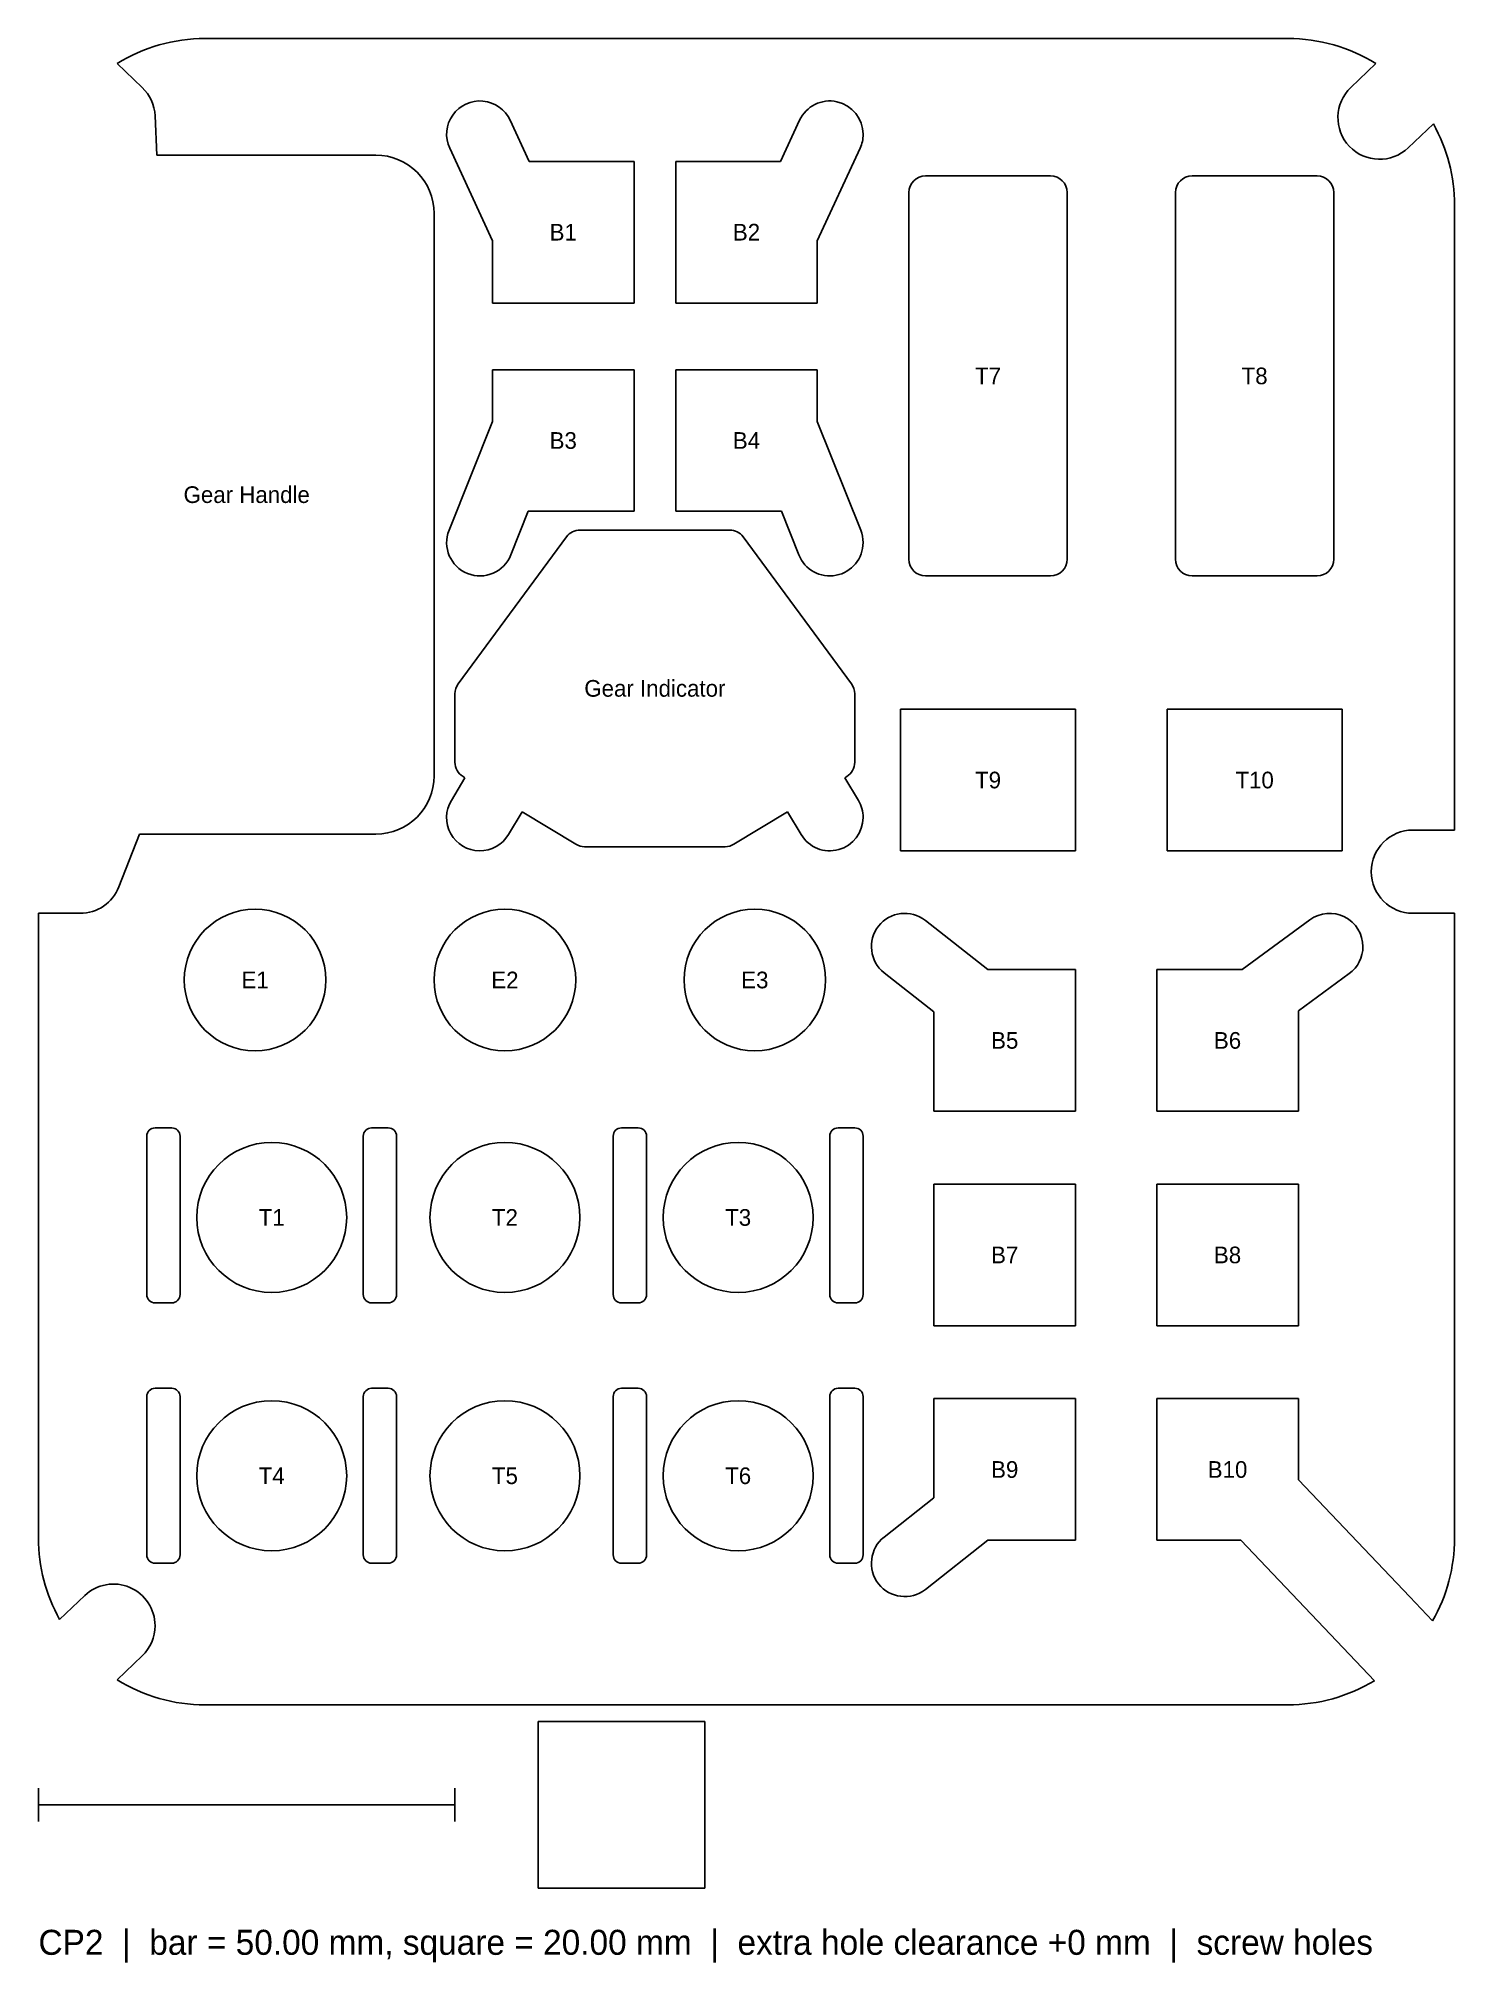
# Model space of a CAD drawing. Header units: millimetres. Extents: x 0 to 170, y -31 to 200.
import ezdxf
from ezdxf.enums import TextEntityAlignment as Align

# ---------------------------------------------------------------- set-up
doc = ezdxf.new("R2010")
doc.units = ezdxf.units.MM
for name, color, linetype in [('CHECK', 3, 'CONTINUOUS'), ('CUT', 1, 'CONTINUOUS'), ('IDS', 8, 'CONTINUOUS')]:
    doc.layers.add(name, color=color, linetype=linetype)

msp = doc.modelspace()

# ---------------------------------------------------------------- linework, layer by layer
at = {"layer": 'CHECK'}
for p, q in [((80, -2), (60, -2)), ((60, -2), (60, -22)), ((80, -22), (80, -2)), ((0, -14), (0, -10)), ((50, -14), (50, -10)), ((0, -12), (50, -12)), ((60, -22), (80, -22))]:
    msp.add_line(p, q, dxfattribs=at)
at = {"layer": 'CUT'}
for p, q in [((150, 200), (20, 200)), ((12.4452, 194.1236), (9.4374, 196.9833)), ((160.5626, 196.9833), (157.5548, 194.1236)), ((14.2056, 186), (13.995, 190.7227)), ((58.9055, 185.25), (56.6318, 190.1762)), ((91.3682, 190.1762), (89.0945, 185.25)), ((164.4452, 186.8764), (167.4643, 189.7468)), ((40.5, 186), (14.2056, 186)), ((49.3682, 186.8238), (54.5, 175.7048)), ((71.5, 185.25), (58.9055, 185.25)), ((71.5, 168.25), (71.5, 185.25)), ((89.0945, 185.25), (76.5, 185.25)), ((76.5, 185.25), (76.5, 168.25)), ((93.5, 175.7048), (98.6318, 186.8238)), ((121.5, 183.5), (106.5, 183.5)), ((153.5, 183.5), (138.5, 183.5)), ((104.5, 181.5), (104.5, 137.5)), ((123.5, 137.5), (123.5, 181.5)), ((136.5, 181.5), (136.5, 137.5)), ((155.5, 137.5), (155.5, 181.5)), ((47.5, 111.5), (47.5, 179)), ((170, 105), (170, 180)), ((54.5, 175.7048), (54.5, 168.25)), ((93.5, 168.25), (93.5, 175.7048)), ((54.5, 168.25), (71.5, 168.25)), ((76.5, 168.25), (93.5, 168.25)), ((71.5, 160.25), (54.5, 160.25)), ((54.5, 160.25), (54.5, 154.0203)), ((71.5, 143.25), (71.5, 160.25)), ((93.5, 160.25), (76.5, 160.25)), ((76.5, 160.25), (76.5, 143.25)), ((93.5, 154.0203), (93.5, 160.25)), ((54.5, 154.0203), (49.2861, 140.9856)), ((98.7139, 140.9856), (93.5, 154.0203)), ((56.7139, 138.0144), (58.8081, 143.25)), ((58.8081, 143.25), (71.5, 143.25)), ((76.5, 143.25), (89.1919, 143.25)), ((89.1919, 143.25), (91.2861, 138.0144)), ((65.0106, 141), (74, 141)), ((74, 141), (82.9894, 141)), ((50.3899, 122.5291), (63.4005, 140.1864)), ((84.5995, 140.1864), (97.6101, 122.5291)), ((106.5, 135.5), (121.5, 135.5)), ((138.5, 135.5), (153.5, 135.5)), ((50, 113.1324), (50, 121.3427)), ((98, 121.3427), (98, 113.1324)), ((124.5, 119.5), (103.5, 119.5)), ((103.5, 119.5), (103.5, 102.5)), ((124.5, 102.5), (124.5, 119.5)), ((156.5, 119.5), (135.5, 119.5)), ((135.5, 119.5), (135.5, 102.5)), ((156.5, 102.5), (156.5, 119.5)), ((51.2024, 111.2786), (49.57, 108.558)), ((51.2024, 111.2786), (50.971, 111.4174)), ((97.029, 111.4174), (96.7976, 111.2786)), ((98.43, 108.558), (96.7976, 111.2786)), ((56.43, 104.442), (58.0623, 107.1626)), ((64.525, 103.285), (58.0623, 107.1626)), ((89.9377, 107.1626), (83.475, 103.285)), ((89.9377, 107.1626), (91.57, 104.442)), ((9.6586, 98.1842), (12.1204, 104.5)), ((12.1204, 104.5), (40.5, 104.5)), ((170, 105), (165, 105)), ((82.446, 103), (65.554, 103)), ((103.5, 102.5), (124.5, 102.5)), ((135.5, 102.5), (156.5, 102.5)), ((0, 95), (0, 20)), ((0, 95), (5, 95)), ((165, 95), (170, 95)), ((170, 20), (170, 95)), ((113.9744, 88.25), (106.4713, 94.1453)), ((152.6345, 94.2256), (144.486, 88.25)), ((101.5287, 87.8547), (107.5, 83.163)), ((124.5, 88.25), (113.9744, 88.25)), ((124.5, 71.25), (124.5, 88.25)), ((144.486, 88.25), (134.25, 88.25)), ((134.25, 88.25), (134.25, 71.25)), ((151.25, 83.2897), (157.3655, 87.7744)), ((107.5, 83.163), (107.5, 71.25)), ((151.25, 71.25), (151.25, 83.2897)), ((107.5, 71.25), (124.5, 71.25)), ((134.25, 71.25), (151.25, 71.25)), ((13, 68.25), (13, 49.25)), ((16, 69.25), (14, 69.25)), ((17, 49.25), (17, 68.25)), ((39, 68.25), (39, 49.25)), ((42, 69.25), (40, 69.25)), ((43, 49.25), (43, 68.25)), ((69, 68.25), (69, 49.25)), ((72, 69.25), (70, 69.25)), ((73, 49.25), (73, 68.25)), ((95, 68.25), (95, 49.25)), ((98, 69.25), (96, 69.25)), ((99, 49.25), (99, 68.25)), ((124.5, 62.5), (107.5, 62.5)), ((107.5, 62.5), (107.5, 45.5)), ((124.5, 45.5), (124.5, 62.5)), ((151.25, 62.5), (134.25, 62.5)), ((134.25, 62.5), (134.25, 45.5)), ((151.25, 45.5), (151.25, 62.5)), ((14, 48.25), (16, 48.25)), ((40, 48.25), (42, 48.25)), ((70, 48.25), (72, 48.25)), ((96, 48.25), (98, 48.25)), ((107.5, 45.5), (124.5, 45.5)), ((134.25, 45.5), (151.25, 45.5)), ((13, 37), (13, 18)), ((16, 38), (14, 38)), ((17, 18), (17, 37)), ((39, 37), (39, 18)), ((42, 38), (40, 38)), ((43, 18), (43, 37)), ((69, 37), (69, 18)), ((72, 38), (70, 38)), ((73, 18), (73, 37)), ((95, 37), (95, 18)), ((98, 38), (96, 38)), ((99, 18), (99, 37)), ((124.5, 36.75), (107.5, 36.75)), ((107.5, 36.75), (107.5, 24.837)), ((124.5, 19.75), (124.5, 36.75)), ((151.25, 36.75), (134.25, 36.75)), ((134.25, 36.75), (134.25, 19.75)), ((151.25, 27.0046), (151.25, 36.75)), ((164.6228, 12.9461), (151.25, 27.0046)), ((107.5, 24.837), (101.5287, 20.1453)), ((106.4713, 13.8547), (113.9744, 19.75)), ((113.9744, 19.75), (124.5, 19.75)), ((134.25, 19.75), (144.3492, 19.75)), ((144.3492, 19.75), (157.3772, 6.0539)), ((14, 17), (16, 17)), ((40, 17), (42, 17)), ((70, 17), (72, 17)), ((96, 17), (98, 17)), ((5.5538, 13.1236), (2.5354, 10.2538)), ((167.3599, 10.0686), (164.6228, 12.9461)), ((9.4368, 3.0171), (12.4442, 5.8764)), ((157.3772, 6.0539), (160.3756, 2.9018)), ((20, 0), (150, 0))]:
    msp.add_line(p, q, dxfattribs=at)
for centre, radius in [((26, 87), 8.5), ((56, 87), 8.5), ((86, 87), 8.5), ((28, 58.5), 9), ((56, 58.5), 9), ((84, 58.5), 9), ((28, 27.5), 9), ((56, 27.5), 9), ((84, 27.5), 9)]:
    msp.add_circle(centre, radius, dxfattribs=at)
for centre, radius, start, end in [((20, 180), 20, 90, 121.8791), ((150, 180), 20, 58.1209, 90), ((9, 190.5), 5, 2.5525, 46.4458), ((161, 190.5), 5, 133.5542, 313.5542), ((53, 188.5), 4, 24.7751, 204.7751), ((95, 188.5), 4, 0, 155.2249), ((150, 180), 20, 0, 29.1659), ((95, 188.5), 4, 335.2249, 0), ((40.5, 179), 7, 0, 90), ((106.5, 181.5), 2, 90, 180), ((121.5, 181.5), 2, 0, 90), ((138.5, 181.5), 2, 90, 180), ((153.5, 181.5), 2, 0, 90), ((53, 139.5), 4, 158.1986, 338.1986), ((65.0106, 139), 2, 90, 143.6156), ((82.9894, 139), 2, 36.3844, 90), ((95, 139.5), 4, 0, 21.8014), ((95, 139.5), 4, 201.8014, 0), ((106.5, 137.5), 2, 180, 270), ((121.5, 137.5), 2, 270, 0), ((138.5, 137.5), 2, 180, 270), ((153.5, 137.5), 2, 270, 0), ((52, 121.3427), 2, 143.6156, 180), ((96, 121.3427), 2, 0, 36.3844), ((40.5, 111.5), 7, 270, 0), ((52, 113.1324), 2, 180, 239.0362), ((96, 113.1324), 2, 300.9638, 0), ((53, 106.5), 4, 149.0362, 329.0362), ((95, 106.5), 4, 0, 30.9638), ((95, 106.5), 4, 210.9638, 0), ((165, 100), 5, 90, 270), ((65.554, 105), 2, 239.0362, 270), ((82.446, 105), 2, 270, 300.9638), ((5, 100), 5, 270, 338.7052), ((104, 91), 4, 51.8428, 231.8428), ((155, 91), 4, 0, 126.2538), ((155, 91), 4, 306.2538, 0), ((14, 68.25), 1, 90, 180), ((16, 68.25), 1, 0, 90), ((40, 68.25), 1, 90, 180), ((42, 68.25), 1, 0, 90), ((70, 68.25), 1, 90, 180), ((72, 68.25), 1, 0, 90), ((96, 68.25), 1, 90, 180), ((98, 68.25), 1, 0, 90), ((14, 49.25), 1, 180, 270), ((16, 49.25), 1, 270, 0), ((40, 49.25), 1, 180, 270), ((42, 49.25), 1, 270, 0), ((70, 49.25), 1, 180, 270), ((72, 49.25), 1, 270, 0), ((96, 49.25), 1, 180, 270), ((98, 49.25), 1, 270, 0), ((14, 37), 1, 90, 180), ((16, 37), 1, 0, 90), ((40, 37), 1, 90, 180), ((42, 37), 1, 0, 90), ((70, 37), 1, 90, 180), ((72, 37), 1, 0, 90), ((96, 37), 1, 90, 180), ((98, 37), 1, 0, 90), ((20, 20), 20, 180, 209.1638), ((104, 17), 4, 128.1572, 308.1572), ((150, 20), 20, 330.2266, 0), ((14, 18), 1, 180, 270), ((16, 18), 1, 270, 0), ((40, 18), 1, 180, 270), ((42, 18), 1, 270, 0), ((70, 18), 1, 180, 270), ((72, 18), 1, 270, 0), ((96, 18), 1, 180, 270), ((98, 18), 1, 270, 0), ((8.999, 9.5), 5, 0, 133.5542), ((8.999, 9.5), 5, 313.5542, 0), ((20, 20), 20, 238.1189, 270), ((150, 20), 20, 270, 301.2503)]:
    msp.add_arc(centre, radius, start, end, dxfattribs=at)

# ---------------------------------------------------------------- texts
at = {"layer": 'CHECK'}
msp.add_text('CP2  |  bar = 50.00 mm, square = 20.00 mm  |  extra hole clearance +0 mm  |  screw holes', height=3, dxfattribs=at).set_placement((0, -30))
at = {"layer": 'IDS'}
for s, p in [('B1', (63, 175.75)), ('B2', (85, 175.75)), ('T7', (114, 158.5)), ('T8', (146, 158.5)), ('B3', (63, 150.75)), ('B4', (85, 150.75)), ('Gear Handle', (25, 144.25)), ('Gear Indicator', (74, 121)), ('T9', (114, 110)), ('T10', (146, 110)), ('E1', (26, 86)), ('E2', (56, 86)), ('E3', (86, 86)), ('B5', (116, 78.75)), ('B6', (142.75, 78.75)), ('T1', (28, 57.5)), ('T2', (56, 57.5)), ('T3', (84, 57.5)), ('B7', (116, 53)), ('B8', (142.75, 53)), ('T4', (28, 26.5)), ('T5', (56, 26.5)), ('T6', (84, 26.5)), ('B9', (116, 27.25)), ('B10', (142.75, 27.25))]:
    msp.add_text(s, height=2, dxfattribs=at).set_placement(p, align=Align.CENTER)

doc.saveas('drawing.dxf')
